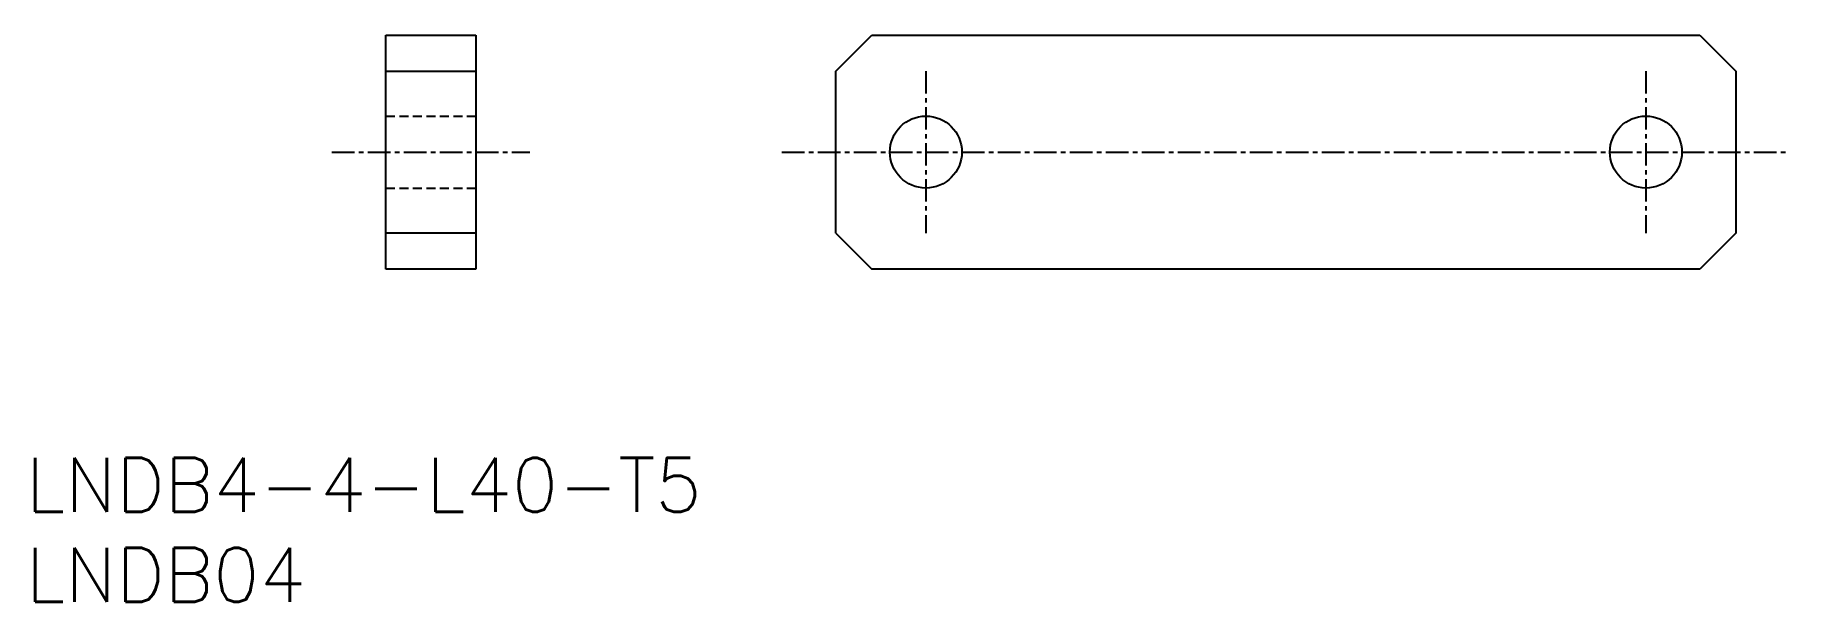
# Model space of a CAD drawing. Extents: x 0.5 to 98, y 0 to 31.5.
import ezdxf

# ---------------------------------------------------------------- set-up
doc = ezdxf.new("R2010")
doc.units = 0
doc.linetypes.add('CENTER', pattern=[2, 1.25, -0.25, 0.25, -0.25])
doc.linetypes.add('DASHED', pattern=[0.75, 0.5, -0.25])
doc.layers.get('0').update_dxf_attribs({"linetype": 'CONTINUOUS'})
doc.layers.add('CENTER', color=1, linetype='CENTER')
doc.styles.get("Standard").update_dxf_attribs({"font": 'txt.shx'})

# ---------------------------------------------------------------- blocks, each defined once
blk = doc.blocks.new('*U6')
at = {"color": 7, "linetype": 'CONTINUOUS'}
blk.add_text('LNDB04', height=3, dxfattribs=at).set_placement((0, 0))
blk = doc.blocks.new('*U7')
at = {"color": 7, "linetype": 'CONTINUOUS'}
blk.add_text('LNDB4-4-L40-T5', height=3, dxfattribs=at).set_placement((0, 5))

msp = doc.modelspace()

# ---------------------------------------------------------------- linework, layer by layer
at = {"color": 7, "linetype": 'CONTINUOUS'}
for p, q in [((20, 31.5), (25, 31.5)), ((20, 18.5), (20, 31.5)), ((25, 31.5), (25, 18.5)), ((45, 29.5), (47, 31.5)), ((47, 31.5), (93, 31.5)), ((93, 31.5), (95, 29.5)), ((20, 29.5), (25, 29.5)), ((45, 20.5), (45, 29.5)), ((95, 29.5), (95, 20.5)), ((25, 20.5), (20, 20.5)), ((45, 20.5), (47, 18.5)), ((95, 20.5), (93, 18.5)), ((25, 18.5), (20, 18.5)), ((93, 18.5), (47, 18.5))]:
    msp.add_line(p, q, dxfattribs=at)
at = {"color": 3, "linetype": 'DASHED'}
for p, q in [((20, 27), (25, 27)), ((20, 23), (25, 23))]:
    msp.add_line(p, q, dxfattribs=at)
at = {"color": 7, "linetype": 'CONTINUOUS'}
for centre in [(50, 25), (90, 25)]:
    msp.add_circle(centre, 2, dxfattribs=at)
at = {"layer": 'CENTER', "color": 1, "linetype": 'CENTER'}
for p, q in [((50, 29.5), (50, 20.5)), ((90, 29.5), (90, 20.5)), ((17, 25), (28, 25)), ((42, 25), (98, 25))]:
    msp.add_line(p, q, dxfattribs=at)

# ---------------------------------------------------------------- block references
at = {"color": 7, "linetype": 'CONTINUOUS'}
for name in ['*U7', '*U6']:
    msp.add_blockref(name, (0, 0), dxfattribs=at)

doc.saveas('drawing.dxf')
